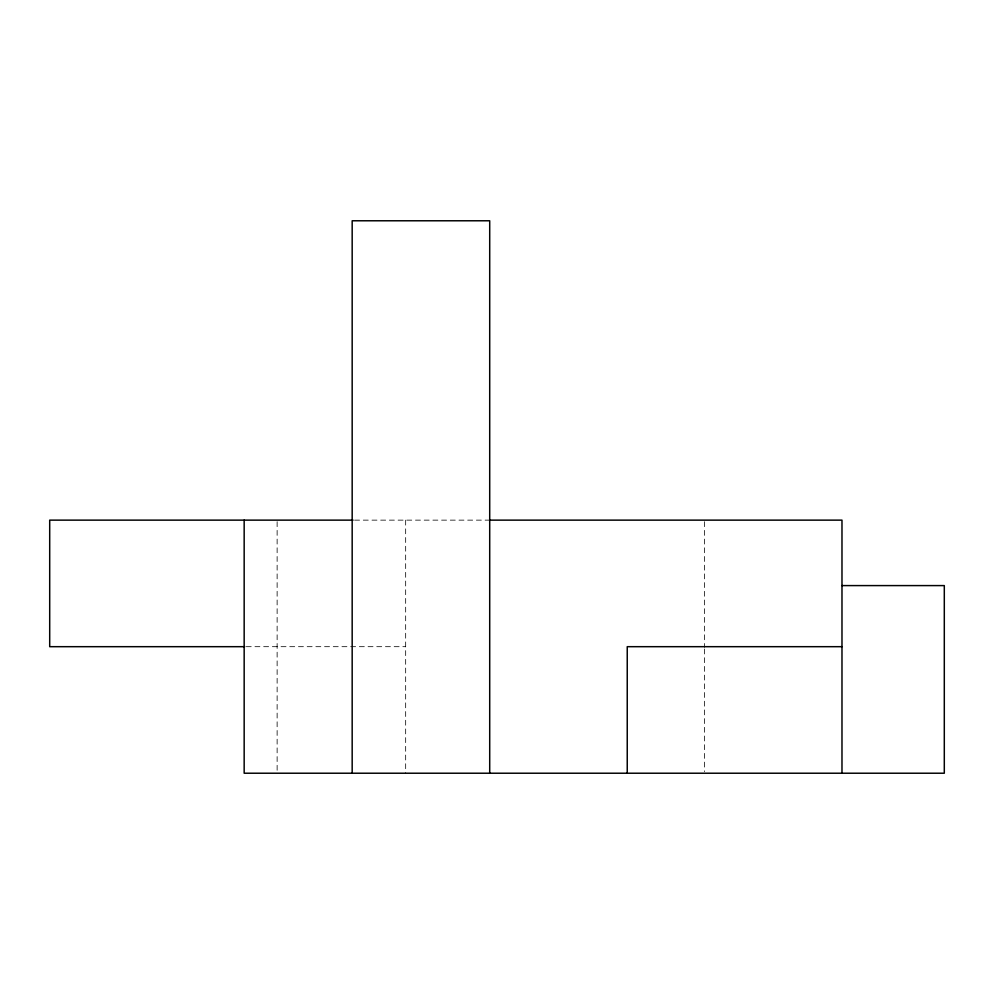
<?xml version="1.0" encoding="UTF-8"?>
<svg xmlns="http://www.w3.org/2000/svg" width="994" height="994" viewBox="0 0 994 994"><rect width="100%" height="100%" fill="white"/><g stroke="black" fill="none" stroke-linecap="round" stroke-linejoin="round"><path stroke-width="0.75" stroke-dasharray="4.97 3.73" d="M354.585 520.135L489.707 520.135M246.251 646.684L405.664 646.684M704.448 521.688L704.448 647.454M704.448 649.007L704.448 771.667M405.664 520.135L405.664 773.22M277.127 521.688L277.127 771.667"/><path stroke-width="1.49" d="M353.044 520.135L49.7 520.135L49.7 646.684L244.71 646.684M489.707 520.135L841.98 520.135L841.98 773.22M841.98 585.59L944.3 585.59L944.3 773.22L244.164 773.22L244.164 520.135M841.98 646.684L627.239 646.684L627.239 773.22M489.707 773.22L489.707 220.78L352.174 220.78L352.174 773.22"/></g></svg>
